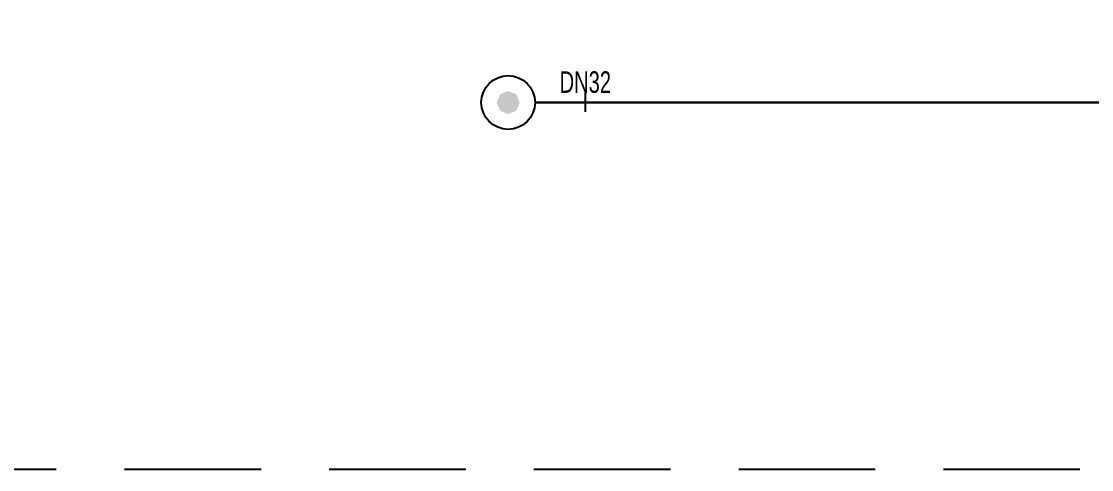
# Model space of a CAD drawing. Header units: millimetres. Extents: x -379292 to 1221486, y 92049 to 447512.
# Drawn here: x -176120 to -171140, y 189619 to 191703 of the extents above; entities that cross this region are included whole.
import ezdxf
from ezdxf.enums import TextEntityAlignment as Align

# ---------------------------------------------------------------- set-up
doc = ezdxf.new("R2010")
doc.units = ezdxf.units.MM
doc.linetypes.add('HIDDEN', pattern=[9.525, 6.35, -3.175])
for name, color, linetype in [('-M-YNGN-BORUID', 7, 'Continuous'), ('-M-YNGN-BORUUZUN', 7, 'Continuous'), ('-M-YNGN-BORUYUK', 7, 'Continuous'), ('-M-YNGN-SPR-YUK', 7, 'Continuous'), ('-M-YNGN-ZON4-CAP-', 7, 'Continuous'), ('-M-YNGN-ZON4-SPR-', 7, 'Continuous'), ('05_SYMBOL', 2, 'Continuous')]:
    doc.layers.add(name, color=color, linetype=linetype)
doc.layers.add('-M-YNGN-SPR-CAPCIZGI', color=188, linetype='Continuous', plot=False)
doc.layers.add('-M-YNGN-ZON4', color=3, linetype='SP', lineweight=30)
doc.styles.add('CIZGI', font='tahoma.ttf', dxfattribs={"width": 0.8, "oblique": 20})
doc.styles.add('HCAD', font='HCAD.SHX', dxfattribs={"width": 0.8, "height": 0.2})
doc.styles.add('PIPESIZE', font='hcad.shx', dxfattribs={"width": 0.8})
doc.styles.add('SPR-NOT', font='romans.shx')
doc.linetypes.add('SP', pattern='A,2,-0.1,["SP",CIZGI,S=0.14,R=0.2,X=0,Y=-0.07],-0.255', length=2.355)

# ---------------------------------------------------------------- blocks, each defined once
blk = doc.blocks.new('OtoParkBodrumKatMimari')
at = {"layer": '05_SYMBOL', "color": 252, "linetype": 'HIDDEN', "ltscale": 100}
blk.add_lwpolyline([(17400, 100800, -0.414214), (19400, 102800), (128500, 102800, -0.414214), (130500, 100800), (130500, 90800, -0.414214), (128500, 88800), (19400, 88800, -0.414214), (17400, 90800), (17400, 100800)], format="xyb", dxfattribs=at)
blk = doc.blocks.new('SP-C-UP-12')
at = {"ltscale": 10}
blk.add_line((0, 0), (0, 0), dxfattribs=at)
at = {"color": 1, "linetype": 'Continuous'}
blk.add_circle((0, 0), 12.5, dxfattribs=at)
at = {"ltscale": 10}
for points in [[(-5.37, 0), (-3.8, 3.8), (-3.8, -3.8), (0, 5.37)], [(-3.8, -3.8), (0, 5.37), (0, -5.37), (3.8, 3.8)], [(0, -5.37), (3.8, 3.8), (3.8, -3.8), (5.37, 0)]]:
    blk.add_solid(points, dxfattribs=at)
at = {"layer": '-M-YNGN-SPR-YUK', "style": 'SPR-NOT', "width": 0.5, "flags": 9}
for tag, p in [('YUK', (0, 17.77)), ('CAP', (0, 14.42)), ('TIP', (0.2, 10.78))]:
    blk.add_attdef(tag, text='', height=2.5, dxfattribs=at).set_placement(p, align=Align.MIDDLE_CENTER)
blk = doc.blocks.new('SPRKL100')
at = {"layer": '-M-YNGN-SPR-CAPCIZGI'}
blk.add_line((0, 0.431), (0, -0.431), dxfattribs=at)
at = {"layer": '-M-YNGN-BORUID', "color": 0, "style": 'HCAD', "width": 0.8, "flags": 1}
blk.add_attdef('DIC', text='', height=0.4, dxfattribs=at).set_placement((0, -1.693), align=Align.CENTER)
at = {"layer": '-M-YNGN-BORUUZUN', "color": 0, "style": 'HCAD', "width": 0.7}
blk.add_attdef('BOY', text='', height=0.8, dxfattribs=at).set_placement((0, -1.08), align=Align.CENTER)
at = {"layer": '-M-YNGN-BORUYUK', "color": 6, "style": 'PIPESIZE', "width": 0.8}
blk.add_attdef('YUK', text='', height=0.5, dxfattribs=at).set_placement((0, 1.866), align=Align.CENTER)
at = {"color": 0, "style": 'PIPESIZE', "width": 0.7}
blk.add_attdef('CAP', text='', height=1, dxfattribs=at).set_placement((0, 0.45), align=Align.CENTER)
blk = doc.blocks.new('A$C69E781E7')
at = {"layer": '-M-YNGN-ZON4', "ltscale": 500}
blk.add_line((-6393.4, -5337.58), (-6668.4, -5337.58), dxfattribs=at)
at = {"layer": '-M-YNGN-ZON4-CAP-'}
ref = blk.add_blockref('SPRKL100', (-6645.01, -5337.58), dxfattribs=dict(at, xscale=10, yscale=10, zscale=10))
ref.add_attrib('CAP', 'DN32', dxfattribs={"layer": '0', "color": 0, "height": 10, "style": 'PIPESIZE', "width": 0.7}).set_placement((-6645.01, -5333.08), align=Align.CENTER)
at = {"layer": '-M-YNGN-ZON4-SPR-'}
blk.add_blockref('SP-C-UP-12', (-6680.9, -5337.58), dxfattribs=at)

msp = doc.modelspace()

# ---------------------------------------------------------------- block references
at = {"color": 8}
msp.add_blockref('OtoParkBodrumKatMimari', (-246354.8, 100818.8), dxfattribs=at)

# ---------------------------------------------------------------- next in the draw order: block references
at = {"layer": '-M-YNGN-ZON4', "ltscale": 25, "xscale": 10, "yscale": 10, "zscale": 10}
msp.add_blockref('A$C69E781E7', (-107045.9, 244701.5), dxfattribs=at)

doc.saveas('drawing.dxf')
